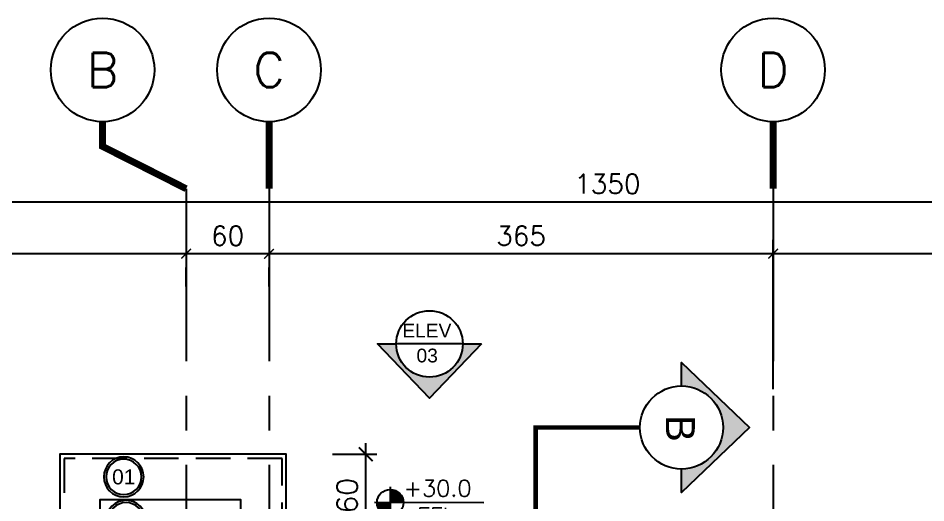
# Model space of a CAD drawing. Header units: centimetres. Extents: x -2093 to 2270, y -504 to 3084.
# Drawn here: x -1519 to -862, y 2733 to 3084 of the extents above; entities that cross this region are included whole.
import ezdxf
from ezdxf.enums import TextEntityAlignment as Align

# ---------------------------------------------------------------- set-up
doc = ezdxf.new("R2010")
doc.units = ezdxf.units.CM
doc.header["$LTSCALE"] = 100
doc.header["$MEASUREMENT"] = 0
for name, pattern in [('GRID$0$GRID$0$XREF GRID$0$GRIDS$0$CENTER', [2, 1.25, -0.25, 0.25, -0.25]), ('GRID$0$GRIDS$0$CENTER', [2, 1.25, -0.25, 0.25, -0.25]), ('HIDDEN', [0.375, 0.25, -0.125]), ('XREF CUTTING LINES$0$ACAD_ISO10W100', [18, 12, -3, 0, -3]), ('XREF CUTTING LINES$0$DASHDOT', [1, 0.5, -0.25, 0, -0.25])]:
    doc.linetypes.add(name, pattern=pattern)
for name, color, linetype in [('DIM IN', 1, 'Continuous'), ('GRID$0$DIM IN', 1, 'Continuous'), ('GRID$0$GRID', 11, 'GRID$0$GRIDS$0$CENTER'), ('GRID$0$XREF GRID', 11, 'GRID$0$GRID$0$XREF GRID$0$GRIDS$0$CENTER'), ('LVL', 2, 'Continuous'), ('NUMBERS', 1, 'Continuous'), ('STAIRS', 4, 'Continuous'), ('TEXT', 3, 'Continuous'), ('WALL-01', 7, 'Continuous'), ('WINDOW', 1, 'Continuous'), ('XREF CUTTING LINES$0$ELEV', 2, 'XREF CUTTING LINES$0$ACAD_ISO10W100'), ('XREF CUTTING LINES$0$SECTION LINE', 6, 'XREF CUTTING LINES$0$DASHDOT'), ('XREF CUTTING LINES$0$WALL SECT LINE', 6, 'XREF CUTTING LINES$0$DASHDOT')]:
    doc.layers.add(name, color=color, linetype=linetype)
doc.styles.add('02-Ground$0$ATTRIBUTE', font='ROMANS.shx')
doc.styles.add('22', font='romans.shx')
doc.styles.add('ART', font='arial.ttf')
doc.styles.add('GRID$0$GRIDS$0$18', font='romans.shx', dxfattribs={"width": 0.85, "height": 15})
doc.styles.add('GRID$0$ROMANS', font='romans')
doc.styles.add('GRIDS$0$20', font='romans.shx')
doc.styles.add('XREF CUTTING LINES$0$ART', font='arial.ttf')
doc.styles.add('XREF CUTTING LINES$0$ART-PS-1', font='arial.ttf', dxfattribs={"height": 20})
doc.dimstyles.new('100', dxfattribs={"dimtxt": 15, "dimasz": 10, "dimexe": 8, "dimexo": 12, "dimgap": 6, "dimtad": 1, "dimdec": 0, "dimzin": 0, "dimdsep": 46, "dimtxsty": '22', "dimblk": 'ARCHTICK', "dimcen": 30, "dimdle": 8, "dimclrd": 1, "dimclre": 1, "dimclrt": 2, "dimadec": 0, "dimazin": 0, "dimtfac": 1, "dimtdec": 0, "dimtmove": 2, "dimatfit": 3, "dimldrblk": 'OBLIQUE', "dimfxl": 100, "dimtolj": 1, "dimtzin": 0, "dimarcsym": 0})
doc.dimstyles.new('GRID$0$AS-17-100', dxfattribs={"dimtxt": 14, "dimasz": 7, "dimexe": 10, "dimexo": 25, "dimgap": 6, "dimtad": 1, "dimtoh": 1, "dimdec": 0, "dimdsep": 46, "dimtxsty": 'GRID$0$ROMANS', "dimblk1": 'GRID$0$_ARCHTICK', "dimblk2": 'GRID$0$_ARCHTICK', "dimsah": 1, "dimcen": 25, "dimdle": 10, "dimclrd": 1, "dimclre": 1, "dimclrt": 2, "dimadec": 0, "dimazin": 0, "dimtfac": 1, "dimtdec": 0, "dimtofl": 0, "dimtmove": 2, "dimatfit": 3, "dimldrblk": 'GRID$0$_ARCHTICK', "dimfxl": 1, "dimtolj": 1, "dimtzin": 0, "dimarcsym": 0})

# ---------------------------------------------------------------- blocks, each defined once
blk = doc.blocks.new('XREF CUTTING LINES')
at = {"layer": 'XREF CUTTING LINES$0$ELEV'}
h = blk.add_hatch(color=251, dxfattribs=at)
edge = h.paths.add_edge_path()
edge.add_line((-1183.622386411129, 2847.951912233885), (-1197.245082598616, 2847.951912233885))
edge.add_ellipse((-1221.311608383528, 2847.951912233885), major_axis=(-17.01760358211501, -17.01760358211501), ratio=0.9999999999999889, start_angle=-45.000000000000284, end_angle=134.9999999999997, ccw=False)
edge.add_line((-1245.378134168448, 2847.951912233885), (-1259.00083035595, 2847.951912233885))
edge.add_line((-1259.000830355943, 2847.951912233885), (-1221.31160838352, 2808.569676956889))
edge.add_line((-1221.31160838352, 2808.56967695689), (-1183.622386411128, 2847.951912233886))
at = {"layer": 'XREF CUTTING LINES$0$SECTION LINE'}
h = blk.add_hatch(color=251, dxfattribs=at)
edge = h.paths.add_edge_path()
edge.add_line((-1038.834446662905, 2834.498973260405), (-1038.834446662905, 2817.470603026046))
edge.add_ellipse((-1038.834446662905, 2787.387445794906), major_axis=(21.27200447764375, -21.27200447764378), ratio=0.9999999999999887, start_angle=-45.000000000000284, end_angle=134.9999999999997, ccw=False)
edge.add_line((-1038.834446662905, 2757.304288563757), (-1038.834446662905, 2740.275918329378))
edge.add_line((-1038.834446662905, 2740.275918329378), (-989.6066525666604, 2787.387445794906))
edge.add_line((-989.6066525666606, 2787.387445794915), (-1038.834446662905, 2834.498973260414))
at = {"layer": 'XREF CUTTING LINES$0$ELEV', "color": 2, "linetype": 'Continuous'}
blk.add_line((-1197.245082598613, 2847.951912233886), (-1245.378134168444, 2847.951912233886), dxfattribs=at)
for points in [[(-1183.622386411121, 2847.951912233885), (-1221.31160838352, 2808.56967695689), (-1259.000830355935, 2847.951912233885), (-1245.378134168444, 2847.951912233885)], [(-1197.245082598612, 2847.951912233885), (-1183.622386411121, 2847.951912233885)]]:
    blk.add_lwpolyline(points, dxfattribs=at)
blk.add_circle((-1221.311608383528, 2847.951912233885), 24.06652578491579, dxfattribs=at)
at = {"layer": 'XREF CUTTING LINES$0$SECTION LINE', "color": 2, "linetype": 'Continuous'}
blk.add_lwpolyline([(-1038.834446662905, 2817.470603026046), (-1038.834446662905, 2834.498973260414), (-989.6066525666606, 2787.387445794915), (-1038.834446662905, 2740.275918329397), (-1038.834446662905, 2757.304288563757)], dxfattribs=at)
blk.add_circle((-1038.834446662905, 2787.387445794906), 30.08315723114473, dxfattribs=at)
at = {"layer": 'XREF CUTTING LINES$0$WALL SECT LINE', "const_width": 3.317877843354462}
blk.add_lwpolyline([(-1068.91760389405, 2787.387445794906), (-1144.443390814088, 2787.387445794906), (-1144.443390814383, 485.8709806342961)], dxfattribs=at)
at = {"layer": 'XREF CUTTING LINES$0$WALL SECT LINE', "color": 6}
blk.add_lwpolyline([(-1144.443390814088, 2787.387445794906), (-1068.91760389405, 2787.387445794906)], dxfattribs=at)
at = {"layer": 'XREF CUTTING LINES$0$ELEV', "style": 'XREF CUTTING LINES$0$ART-PS-1'}
for s, p in [('ELEV', (-1223.235746264369, 2857.580563040795)), ('03', (-1222.986430150301, 2839.531307572947))]:
    blk.add_text(s, height=9.953633530063387, dxfattribs=at).set_placement(p, align=Align.MIDDLE_CENTER)
at = {"layer": 'XREF CUTTING LINES$0$SECTION LINE', "color": 2, "style": 'XREF CUTTING LINES$0$ART'}
blk.add_text('B', height=20.90263041312467, rotation=270, dxfattribs=at).set_placement((-1039.59608657773, 2786.789540537096), align=Align.MIDDLE_CENTER)
blk = doc.blocks.new('GRID$0$_ARCHTICK')
at = {"color": 0, "linetype": 'ByBlock', "const_width": 0.15}
blk.add_lwpolyline([(-0.5, -0.5), (0.5, 0.5)], dxfattribs=at)
blk = doc.blocks.new('*D429')
at = {"layer": 'Defpoints', "color": 0, "transparency": 16777216}
for p in [(-972.5000000000261, 2930.58881603675, 0.004161707288231726), (-417.4999999999764, 2930.588816036749, 0.00416170728823173), (-972.5000000000261, 2913.257602937484)]:
    blk.add_point(p, dxfattribs=at)
at = {"layer": 'GRID$0$DIM IN', "color": 1, "lineweight": -2, "transparency": 16777216}
for p, q in [((-407.4999999999764, 2913.257602937484), (-982.5000000000261, 2913.257602937484)), ((-972.5000000000261, 2905.58881603675), (-972.5000000000261, 2903.257602937484)), ((-417.4999999999764, 2905.588816036749), (-417.4999999999764, 2903.257602937484))]:
    blk.add_line(p, q, dxfattribs=at)
at = {"layer": 'GRID$0$DIM IN', "color": 1, "lineweight": -2, "transparency": 16777216, "xscale": 7, "yscale": 7, "zscale": 7, "rotation": 180}
blk.add_blockref('GRID$0$_ARCHTICK', (-972.5000000000261, 2913.257602937484), dxfattribs=at)
at = {"layer": 'GRID$0$DIM IN', "color": 1, "lineweight": -2, "transparency": 16777216, "xscale": 7, "yscale": 7, "zscale": 7}
blk.add_blockref('GRID$0$_ARCHTICK', (-417.4999999999764, 2913.257602937484), dxfattribs=at)
at = {"layer": 'GRID$0$DIM IN', "color": 2, "transparency": 16777216, "insert": (-695.0000000000013, 2926.257602937484), "char_height": 14, "attachment_point": 5, "style": 'GRID$0$ROMANS'}
blk.add_mtext('\\A1;555', dxfattribs=at)
blk = doc.blocks.new('*D430')
at = {"layer": 'Defpoints', "color": 0, "transparency": 16777216}
for p in [(-1337.500000000025, 2914.614948291413), (-1337.500000000025, 2913.257602937484), (-972.5000000000261, 2790.239918929475, 0.004161707288231726)]:
    blk.add_point(p, dxfattribs=at)
at = {"layer": 'GRID$0$DIM IN', "color": 1, "lineweight": -2, "transparency": 16777216}
for p, q in [((-972.5000000000261, 2815.239918929475), (-972.5000000000261, 2923.257602937484)), ((-962.5000000000261, 2913.257602937484), (-1347.500000000025, 2913.257602937484)), ((-1337.500000000025, 2889.614948291413), (-1337.500000000025, 2903.257602937484))]:
    blk.add_line(p, q, dxfattribs=at)
at = {"layer": 'GRID$0$DIM IN', "color": 1, "lineweight": -2, "transparency": 16777216, "xscale": 7, "yscale": 7, "zscale": 7, "rotation": 180}
blk.add_blockref('GRID$0$_ARCHTICK', (-1337.500000000025, 2913.257602937484), dxfattribs=at)
at = {"layer": 'GRID$0$DIM IN', "color": 1, "lineweight": -2, "transparency": 16777216, "xscale": 7, "yscale": 7, "zscale": 7}
blk.add_blockref('GRID$0$_ARCHTICK', (-972.5000000000261, 2913.257602937484), dxfattribs=at)
at = {"layer": 'GRID$0$DIM IN', "color": 2, "transparency": 16777216, "insert": (-1155.000000000026, 2926.257602937484), "char_height": 14, "attachment_point": 5, "style": 'GRID$0$ROMANS'}
blk.add_mtext('\\A1;365', dxfattribs=at)
blk = doc.blocks.new('*D431')
at = {"layer": 'Defpoints', "color": 0, "transparency": 16777216}
for p in [(-1397.500000000025, 2914.614948294397, 0.00248619643663347), (-1397.500000000025, 2913.257602937484), (-1337.500000000025, 2914.614948291413)]:
    blk.add_point(p, dxfattribs=at)
at = {"layer": 'GRID$0$DIM IN', "color": 1, "lineweight": -2, "transparency": 16777216}
for p, q in [((-1327.500000000025, 2913.257602937484), (-1407.500000000025, 2913.257602937484)), ((-1397.500000000025, 2889.614948294397), (-1397.500000000025, 2903.257602937484)), ((-1337.500000000025, 2889.614948291413), (-1337.500000000025, 2903.257602937484))]:
    blk.add_line(p, q, dxfattribs=at)
at = {"layer": 'GRID$0$DIM IN', "color": 1, "lineweight": -2, "transparency": 16777216, "xscale": 7, "yscale": 7, "zscale": 7, "rotation": 180}
blk.add_blockref('GRID$0$_ARCHTICK', (-1397.500000000025, 2913.257602937484), dxfattribs=at)
at = {"layer": 'GRID$0$DIM IN', "color": 1, "lineweight": -2, "transparency": 16777216, "xscale": 7, "yscale": 7, "zscale": 7}
blk.add_blockref('GRID$0$_ARCHTICK', (-1337.500000000025, 2913.257602937484), dxfattribs=at)
at = {"layer": 'GRID$0$DIM IN', "color": 2, "transparency": 16777216, "insert": (-1367.500000000025, 2926.257602937484), "char_height": 14, "attachment_point": 5, "style": 'GRID$0$ROMANS'}
blk.add_mtext('\\A1;60', dxfattribs=at)
blk = doc.blocks.new('*D432')
at = {"layer": 'Defpoints', "color": 0, "transparency": 16777216}
for p in [(-1767.500000000025, 2960.33083934938, 0.00416170728823173), (-1397.500000000025, 2950.813119273668), (-1767.500000000025, 2913.257602937484)]:
    blk.add_point(p, dxfattribs=at)
at = {"layer": 'GRID$0$DIM IN', "color": 1, "lineweight": -2, "transparency": 16777216}
for p, q in [((-1767.500000000025, 2935.33083934938), (-1767.500000000025, 2903.257602937484)), ((-1397.500000000025, 2925.813119273668), (-1397.500000000025, 2903.257602937484)), ((-1387.500000000025, 2913.257602937484), (-1777.500000000025, 2913.257602937484))]:
    blk.add_line(p, q, dxfattribs=at)
at = {"layer": 'GRID$0$DIM IN', "color": 1, "lineweight": -2, "transparency": 16777216, "xscale": 7, "yscale": 7, "zscale": 7, "rotation": 180}
blk.add_blockref('GRID$0$_ARCHTICK', (-1767.500000000025, 2913.257602937484), dxfattribs=at)
at = {"layer": 'GRID$0$DIM IN', "color": 1, "lineweight": -2, "transparency": 16777216, "xscale": 7, "yscale": 7, "zscale": 7}
blk.add_blockref('GRID$0$_ARCHTICK', (-1397.500000000025, 2913.257602937484), dxfattribs=at)
at = {"layer": 'GRID$0$DIM IN', "color": 2, "transparency": 16777216, "insert": (-1582.500000000025, 2926.257602937484), "char_height": 14, "attachment_point": 5, "style": 'GRID$0$ROMANS'}
blk.add_mtext('\\A1;370', dxfattribs=at)
blk = doc.blocks.new('*D423')
at = {"layer": 'Defpoints', "color": 0, "transparency": 16777216}
for p in [(-1767.500000000025, 2963.34350248047, 0.00416170728823173), (-417.4999999999764, 2963.34350248047, 0.004161707288231724), (-417.4999999999764, 2950.813119273668)]:
    blk.add_point(p, dxfattribs=at)
at = {"layer": 'GRID$0$DIM IN', "color": 1, "lineweight": -2, "transparency": 16777216}
for p, q in [((-1777.500000000025, 2950.813119273668), (-407.4999999999764, 2950.813119273668)), ((-1767.500000000025, 2938.34350248047), (-1767.500000000025, 2940.813119273668)), ((-417.4999999999764, 2938.34350248047), (-417.4999999999764, 2940.813119273668))]:
    blk.add_line(p, q, dxfattribs=at)
at = {"layer": 'GRID$0$DIM IN', "color": 1, "lineweight": -2, "transparency": 16777216, "xscale": 7, "yscale": 7, "zscale": 7, "rotation": 180}
blk.add_blockref('GRID$0$_ARCHTICK', (-1767.500000000025, 2950.813119273668), dxfattribs=at)
at = {"layer": 'GRID$0$DIM IN', "color": 1, "lineweight": -2, "transparency": 16777216, "xscale": 7, "yscale": 7, "zscale": 7}
blk.add_blockref('GRID$0$_ARCHTICK', (-417.4999999999764, 2950.813119273668), dxfattribs=at)
at = {"layer": 'GRID$0$DIM IN', "color": 2, "transparency": 16777216, "insert": (-1092.500000000001, 2963.813119273668), "char_height": 14, "attachment_point": 5, "style": 'GRID$0$ROMANS'}
blk.add_mtext('\\A1;1350', dxfattribs=at)
blk = doc.blocks.new('02-Ground$0$A$C4F2068BA')
for p, q in [((0.4000000372320756, 0.6374428982243843), (0.4000000372320756, 0.1625566975845287)), ((1.815603450622268, 0.3999997979044565), (0.1625569369121478, 0.3999997979044565))]:
    blk.add_line(p, q)
at = {"color": 8, "const_width": 0.2}
for points in [[(0.4000000372320756, 0.4999997979102773, -0.4142135623730951), (0.5000000372233444, 0.3999997979044565, -0.4142135623730737)], [(0.4000000372320756, 0.2999997978986357, -0.4142135623730951), (0.3000000372262548, 0.3999997979044565, -0.4142135623730737)]]:
    blk.add_lwpolyline(points, format="xyb", dxfattribs=at)
blk.add_circle((0.4000000372320756, 0.3999997979044565), 0.2)
blk = doc.blocks.new('02-Ground$0$123')
at = {"ltscale": 0.1}
blk.add_blockref('02-Ground$0$A$C4F2068BA', (-0.4000000372320756, -0.3999997979044565), dxfattribs=at)
blk = doc.blocks.new('02-Ground$0$LEVEL- PLAN')
at = {"layer": 'LVL', "ltscale": 0.1}
blk.add_blockref('02-Ground$0$123', (7.275957614183426e-12, -7.275957614183426e-12), dxfattribs=at)
at = {"layer": 'LVL', "ltscale": 0.1, "style": '02-Ground$0$ATTRIBUTE', "width": 0.8, "flags": 4}
blk.add_attdef('%%P0.00', (0.2027841417951244, 0.09261878275742319), '', height=0.25, dxfattribs=at)
blk.add_attdef('LVL', text='', height=0.25, dxfattribs=at).set_placement((0.7450624139863216, -0.3271430782544904), align=Align.CENTER)
blk = doc.blocks.new('NUMBER')
at = {"layer": 'NUMBERS'}
blk.add_circle((0, 0), 65, dxfattribs=at)
at = {"layer": 'NUMBERS', "color": 8}
blk.add_circle((0, 0), 57.5, dxfattribs=at)
blk = doc.blocks.new('OUTDOOR')
at = {"layer": 'STAIRS'}
for points in [[(-1325, 2708.000000000006), (-1325, 2768.000000000006), (-1488.928080965873, 2768.000000000006), (-1488.928080965873, 2708.000000000006)], [(-1358, 2708.000000000006), (-1358, 2735.000000000006), (-1460.000000000002, 2734.999999988132), (-1460.000000000002, 2707.999999988132)]]:
    blk.add_lwpolyline(points, dxfattribs=at)
at = {"layer": 'STAIRS', "color": 8, "linetype": 'HIDDEN'}
blk.add_lwpolyline([(-1328, 2708.000000000006), (-1328, 2765.000000000006), (-1485.928080965873, 2765.000000000006), (-1485.928080965873, 2708.000000000006)], dxfattribs=at)
blk = doc.blocks.new('_ARCHTICK')
at = {"color": 0, "linetype": 'ByBlock', "const_width": 0.15}
blk.add_lwpolyline([(-0.5, -0.5), (0.5, 0.5)], dxfattribs=at)
blk = doc.blocks.new('*D338')
at = {"layer": 'Defpoints', "color": 0, "transparency": 16777216}
for p in [(-1303.539590703306, 2768.000000000006), (-1267.456105692626, 2768.000000000006), (-1303.539590703306, 2708.000000000006)]:
    blk.add_point(p, dxfattribs=at)
at = {"layer": 'DIM IN', "color": 1, "lineweight": -2, "transparency": 16777216}
for p, q in [((-1267.456105692626, 2700.000000000006), (-1267.456105692626, 2776.000000000006)), ((-1291.539590703306, 2768.000000000006), (-1259.456105692626, 2768.000000000006)), ((-1291.539590703306, 2708.000000000006), (-1259.456105692626, 2708.000000000006))]:
    blk.add_line(p, q, dxfattribs=at)
at = {"layer": 'DIM IN', "color": 1, "lineweight": -2, "transparency": 16777216, "xscale": 10, "yscale": 10, "zscale": 10}
for p, rotation in [((-1267.456105692626, 2768.000000000006), 90), ((-1267.456105692626, 2708.000000000006), 270)]:
    blk.add_blockref('_ARCHTICK', p, dxfattribs=dict(at, rotation=rotation))
at = {"layer": 'DIM IN', "color": 2, "transparency": 16777216, "insert": (-1280.956105692625, 2738.000000000006), "char_height": 15, "attachment_point": 5, "rotation": 90, "style": '22'}
blk.add_mtext('\\A1;60', dxfattribs=at)
blk = doc.blocks.new('_OBLIQUE')
at = {"color": 0, "linetype": 'ByBlock'}
blk.add_line((-0.5, -0.5), (0.5, 0.5), dxfattribs=at)
blk = doc.blocks.new('GRID')
at = {"layer": 'GRID$0$XREF GRID'}
for p, q in [((-1397.500000000025, 2960.330839352368, 0.00248619643663347), (-1397.500000000025, 522.762848807519, -0.00167551085159826)), ((-1337.500000000025, 2960.330839349383), (-1337.500000000025, 522.7628488045343, -0.00416170728823173)), ((-972.5000000000261, 2960.330839349384, 0.00416170728823173), (-972.5000000000261, 522.7628488045357))]:
    blk.add_line(p, q, dxfattribs=at)
at = {"layer": 'GRID$0$XREF GRID', "color": 3, "linetype": 'Continuous', "const_width": 5}
for points, elevation in [([(-1458.042213978852, 3008.883275450237), (-1458.042213978853, 2990.965098186389), (-1397.500000000025, 2960.330839352368)], 0.00248619643663347), ([(-972.5000000000261, 3008.883275450214), (-972.5000000000261, 2960.330839349383)], 0.00416170728823173)]:
    blk.add_lwpolyline(points, dxfattribs=dict(at, elevation=elevation))
blk.add_lwpolyline([(-1337.500000000025, 3008.883275450214), (-1337.500000000025, 2960.330839349383)], dxfattribs=at)
at = {"layer": 'GRID$0$XREF GRID', "color": 3, "linetype": 'Continuous'}
for centre in [(-1458.042213978852, 3046.383275450237, 0.00248619643663347), (-1337.500000000025, 3046.383275450214), (-972.5000000000261, 3046.383275450214, 0.00416170728823173)]:
    blk.add_circle(centre, 37.5, dxfattribs=at)
at = {"layer": 'GRID$0$GRID', "color": 4, "linetype": 'Continuous', "style": 'GRID$0$GRIDS$0$18'}
for s, p in [('B', (-1458.042213978852, 3046.383275450237, 0.00248619643663347)), ('C', (-1337.500000000025, 3046.383275450214)), ('D', (-972.5000000000261, 3046.383275450214, 0.00416170728823173))]:
    blk.add_text(s, height=25, dxfattribs=at).set_placement(p, align=Align.MIDDLE)
at = {"layer": 'GRID$0$DIM IN'}
for base, p1, p2, picture, middle in [((-417.4999999999764, 2950.813119273668), (-1767.500000000025, 2963.34350248047, 0.00416170728823173), (-417.4999999999764, 2963.34350248047, 0.004161707288231724), '*D423', (-1092.500000000001, 2963.813119273668)), ((-1767.500000000025, 2913.257602937484), (-1397.500000000025, 2950.813119273668), (-1767.500000000025, 2960.33083934938, 0.00416170728823173), '*D432', (-1582.500000000025, 2926.257602937484)), ((-1397.500000000025, 2913.257602937484), (-1337.500000000025, 2914.614948291413), (-1397.500000000025, 2914.614948294397, 0.00248619643663347), '*D431', (-1367.500000000025, 2926.257602937484)), ((-1337.500000000025, 2913.257602937484), (-972.5000000000261, 2790.239918929475, 0.004161707288231726), (-1337.500000000025, 2914.614948291413), '*D430', (-1155.000000000026, 2926.257602937484)), ((-972.5000000000261, 2913.257602937484), (-417.4999999999764, 2930.588816036749, 0.00416170728823173), (-972.5000000000261, 2930.58881603675, 0.004161707288231726), '*D429', (-695.0000000000013, 2926.257602937484))]:
    dim = blk.add_linear_dim(base=base, p1=p1, p2=p2, dimstyle='GRID$0$AS-17-100', dxfattribs=at)
    dim.commit()
    dim.dimension.update_dxf_attribs({"geometry": picture, "text_midpoint": middle})

msp = doc.modelspace()

# ---------------------------------------------------------------- block references
at = {"layer": 'LVL'}
ref = msp.add_blockref('02-Ground$0$LEVEL- PLAN', (-1249.744140574929, 2733.001990147049), dxfattribs=dict(at, xscale=47.80922768457422, yscale=47.80922768457422, zscale=47.80922768457422, rotation=359.9470003599919))
ref.add_attrib('%%P0.00', '+30.0', (-1240.045095502837, 2737.421052752317), dxfattribs={"layer": '0', "ltscale": 0.1, "height": 11.95230692114356, "rotation": 359.9470003600083, "style": 'GRIDS$0$20'})
ref.add_attrib('LVL', 'FFL.', dxfattribs={"layer": '0', "ltscale": 0.1, "height": 11.95230692114356, "rotation": 359.9470003600083, "style": 'GRIDS$0$20'}).set_placement((-1214.137764929323, 2717.328589010929), align=Align.CENTER)
at = {"layer": 'NUMBERS', "xscale": -0.2224697851507073, "yscale": 0.2224697851507073, "zscale": 0.2780872314370521, "rotation": 90}
for p in [(-1442.710618788984, 2751.661760419552), (-1441.06125214867, 2720.208782788589)]:
    msp.add_blockref('NUMBER', p, dxfattribs=at)
at = {"layer": 'STAIRS'}
msp.add_blockref('OUTDOOR', (0, 0), dxfattribs=at)
at = {"layer": 'WALL-01'}
msp.add_blockref('GRID', (0, 0), dxfattribs=at)
at = {"layer": 'WINDOW'}
msp.add_blockref('XREF CUTTING LINES', (0, 0), dxfattribs=at)

# ---------------------------------------------------------------- texts
at = {"layer": 'TEXT', "style": 'ART'}
msp.add_text('01', height=10.86278247800985, dxfattribs=at).set_placement((-1442.710618788984, 2751.661760419552), align=Align.MIDDLE_CENTER)

# ---------------------------------------------------------------- dimensions: what is measured, and where the dimension line sits
at = {"layer": 'DIM IN'}
dim = msp.add_linear_dim(base=(-1267.456105692626, 2768.000000000006), p1=(-1303.539590703305, 2708.000000000005), p2=(-1303.539590703305, 2768.000000000005), angle=90, dimstyle='100', override={"dimfxl": 0.075}, dxfattribs=at)
dim.commit()
dim.dimension.update_dxf_attribs({"geometry": '*D338', "text_midpoint": (-1280.956105692625, 2738.000000000006)})

doc.saveas('drawing.dxf')
